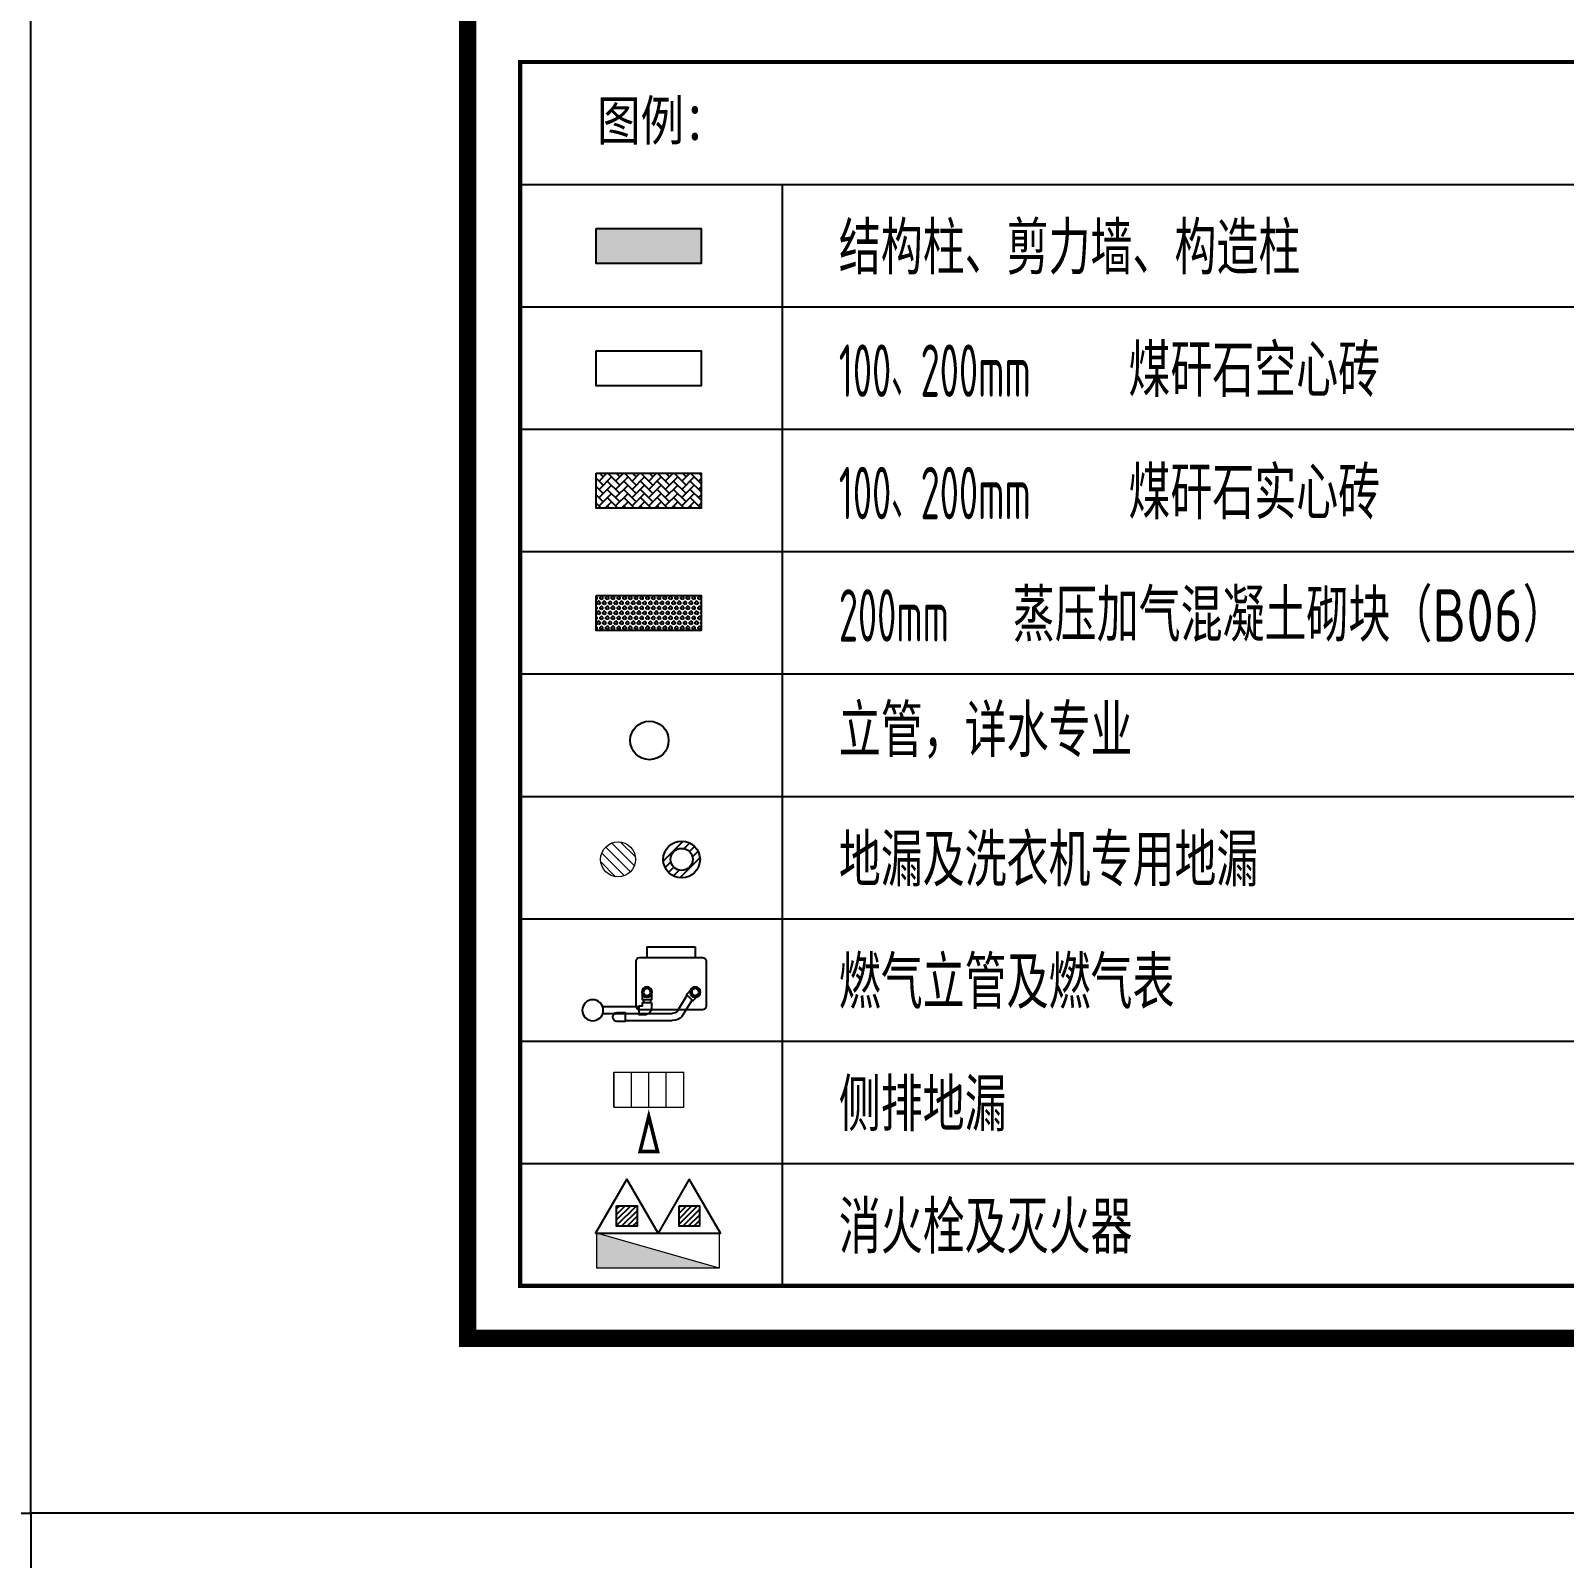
# Model space of a CAD drawing. Extents: x 27938 to 725830, y -209821 to 1628073.
# Drawn here: x 260214 to 268988, y 719407 to 728145 of the extents above; entities that cross this region are included whole.
import ezdxf

# ---------------------------------------------------------------- set-up
doc = ezdxf.new("R2010")
doc.units = 0
doc.header["$LTSCALE"] = 1000
doc.header["$MEASUREMENT"] = 0
for name, color, linetype in [('__0', 7, 'Continuous'), ('AH-FURNITURE', 1, 'Continuous'), ('C-Sheet-图框', 101, 'Continuous'), ('EQUIP_地漏', 7, 'Continuous'), ('EQUIP_消防', 7, 'Continuous'), ('PUB_TEXT', 4, 'Continuous'), ('text', 7, 'Continuous'), ('保温', 6, 'Continuous'), ('图框', 140, 'Continuous')]:
    doc.layers.add(name, color=color, linetype=linetype)
for name, color, linetype, lineweight in [('EQUIP_消火栓', 242, 'Continuous', 18), ('LVTRY', 1, 'Continuous', 13), ('平面-分水线', 214, 'Continuous', 15)]:
    doc.layers.add(name, color=color, linetype=linetype, lineweight=lineweight)
doc.layers.add('yichutu', color=7, linetype='Continuous', true_color=0xffffff, plot=False)
doc.styles.add('宋体', font='', dxfattribs={"height": 50})
doc.styles.add('房间名称', font='TSSDENG', dxfattribs={"width": 0.8, "bigfont": 'HZTXT'})
doc.styles.get('宋体').set_extended_font_data('SimSun')

# ---------------------------------------------------------------- blocks, each defined once
blk = doc.blocks.new('TK')
at = {"layer": '图框'}
blk.add_lwpolyline([(465375, 548713.7), (549475, 548713.7), (549475, 489313.7), (465375, 489313.7)], close=True, dxfattribs=at)
blk.add_lwpolyline([(465375, 548713.7), (549475, 548713.7), (549475, 489313.7), (465375, 489313.7)], close=True, dxfattribs=at)
at = {"layer": '图框', "const_width": 100}
blk.add_lwpolyline([(548475, 490313.7), (548475, 547713.7), (467875, 547713.7), (467875, 490313.7)], close=True, dxfattribs=at)
blk = doc.blocks.new('A$C60D053AF')
at = {"layer": 'AH-FURNITURE', "color": 8}
for p, q in [((192.5, -71), (327.6, -71)), ((355.9, -82.7), (384.2, -129)), ((232.5, -90), (128.3, -90)), ((232.5, -110), (128.3, -110)), ((192.5, -91), (327.6, -91)), ((245, -129.5), (245, -122.5)), ((265, -129.5), (265, -122.5)), ((341.7, -96.9), (370, -143.2)), ((255, -281), (255, -251)), ((393, -281), (393, -251)), ((255, -281), (393, -281))]:
    blk.add_line(p, q, dxfattribs=at)
for points in [[(170, -68, 1), (170, -94), (192.5, -94), (192.5, -68)], [(268, -122.5), (268, -107, 0.414214), (248, -87), (232.5, -87), (232.5, -113), (242, -113), (242, -122.5)], [(234, -251), (414, -251, 0.414214), (424, -241), (424, -111, 0.414214), (414, -101), (234, -101, 0.414214), (224, -111), (224, -241, 0.414214)], [(242, -152, 1), (268, -152), (268, -129.5), (242, -129.5)], [(383.8, -161.2, 1), (402.2, -142.8), (386.3, -126.9), (367.9, -145.3)]]:
    blk.add_lwpolyline(points, format="xyb", close=True, dxfattribs=at)
for centre, radius in [((100, -100), 30), ((255, -152), 15), ((255, -152), 10), ((393, -152), 15), ((393, -152), 10)]:
    blk.add_circle(centre, radius, dxfattribs=at)
for radius in [40, 20]:
    blk.add_arc((327.6, -111), radius, 45, 90, dxfattribs=at)
blk = doc.blocks.new('$lvtry$00000171')
for p, q in [((-74.2, 10.6), (-10.6, 74.2)), ((-69.8, -27.4), (27.4, 69.8)), ((-53, -53), (53, 53)), ((-27.4, -69.8), (69.8, 27.4)), ((10.6, -74.2), (74.2, -10.6))]:
    blk.add_line(p, q)
blk.add_circle((0, 0), 75)
blk.add_point((0, 0))
blk = doc.blocks.new('DFSFSF')
at = {"layer": '平面-分水线'}
for p, q in [((697141.9, 775567.7), (697141.9, 775667.6)), ((697342.3, 775667.6), (697142.7, 775667.6)), ((697193.1, 775567.7), (697193.1, 775667.6)), ((697242.5, 775567.7), (697242.5, 775667.6)), ((697291.9, 775567.7), (697291.9, 775667.6)), ((697342.3, 775667.6), (697342.3, 775567.7)), ((697342.3, 775567.7), (697342.3, 775667.6)), ((697342.3, 775567.7), (697142.7, 775567.7))]:
    blk.add_line(p, q, dxfattribs=at)
blk = doc.blocks.new('DFGDGDGD')
at = {"layer": '平面-分水线', "const_width": 10}
blk.add_lwpolyline([(697267.5, 775440.7), (697242.5, 775540.7), (697217.5, 775440.7)], close=True, dxfattribs=at)
blk.add_blockref('DFSFSF', (0, 0))
blk = doc.blocks.new('$TwtSys$00000434')
for p, q in [((-0.5, 0.5), (-0.5, -0.5)), ((-0.5, -0.5), (0.5, 0.5)), ((0.5, 0.5), (-0.5, 0.5)), ((0.5, -0.5), (0.5, 0.5)), ((-0.5, -0.5), (0.5, -0.5))]:
    blk.add_line(p, q)
blk.add_solid([(0.5, -0.5), (0.5, 0.5), (-0.5, -0.5)])
blk = doc.blocks.new('$TwtSys$00000546')
h = blk.add_hatch()
h.set_pattern_fill('ANSI31', color=1, scale=200, style=0)
h.set_pattern_definition([(45, (-38543.802, -6670.83), (-17.67767, 17.67767), [])])
h.paths.add_polyline_path([(-64.9, 173.7), (64.9, 173.7), (64.9, 43.9), (-64.9, 43.9)])
at = {"color": 1}
for points in [[(0, 343.6), (-198.4, 0), (198.4, 0)], [(-64.9, 173.7), (64.9, 173.7), (64.9, 43.9), (-64.9, 43.9)]]:
    blk.add_lwpolyline(points, close=True, dxfattribs=at)
blk = doc.blocks.new('$TwtSys$00000543')
for p, q in [((-93.6, -8.5), (8.5, 93.6)), ((12.5, 55), (41.7, 84.2)), ((-8.5, -93.6), (93.6, 8.5)), ((39.9, 39.9), (66.5, 66.5)), ((55, 12.5), (84.2, 41.7)), ((-84.2, -41.7), (-55, -12.5)), ((-66.5, -66.5), (-39.9, -39.9)), ((-41.7, -84.2), (-12.5, -55))]:
    blk.add_line(p, q)
for radius in [94, 56.4]:
    blk.add_circle((0, 0), radius)
blk = doc.blocks.new('A$C78D13F63')
at = {"layer": '保温', "linetype": 'ByBlock', "ltscale": 10}
h = blk.add_hatch(color=8, dxfattribs=at)
h.dxf.hatch_style = 1
h.paths.add_polyline_path([(1335.4, 6148), (1335.4, 6348), (735.7, 6348), (735.7, 6148)])
h = blk.add_hatch(dxfattribs=at)
h.set_pattern_fill('AR-HBONE', color=251, scale=55)
h.set_pattern_definition([(45, (-467875.02, -490313.654), (0, 47.4157523), [100.584, -33.528]), (135, (-467851.31, -490289.946), (3e-15, 47.4157523), [100.584, -33.528])])
h.paths.add_polyline_path([(1335.4, 4748), (1335.4, 4948), (735.7, 4948), (735.7, 4748)])
at = {"layer": '保温', "linetype": 'Continuous', "ltscale": 10}
h = blk.add_hatch(dxfattribs=at)
h.set_pattern_fill('HEX', color=251, scale=10, angle=90, style=0)
h.set_pattern_definition([(90, (-467875.018, -490313.654), (-16.49778, 1e-15), [9.525, -19.05]), (210, (-467875.018, -490313.654), (8.24889, -14.2874966), [9.525, -19.05]), (150, (-467875.018, -490304.129), (-8.24889, -14.2874966), [9.525, -19.05])])
h.paths.add_polyline_path([(1335.4, 4048), (1335.4, 4248), (735.7, 4248), (735.7, 4048)])
blk.add_circle((1039.9, 3419.7), 110)
at = {"layer": '__0', "color": 4}
for points in [[(735.7, 6348), (1335.4, 6348), (1335.4, 6148), (735.7, 6148)], [(735.7, 5648), (1335.4, 5648), (1335.4, 5448), (735.7, 5448)], [(735.7, 4948), (1335.4, 4948), (1335.4, 4748), (735.7, 4748)], [(735.7, 4248), (1335.4, 4248), (1335.4, 4048), (735.7, 4048)]]:
    blk.add_lwpolyline(points, close=True, dxfattribs=at)
at = {"layer": 'C-Sheet-图框', "color": 0}
for p, q in [((300, 6600), (13786.8, 6600)), ((1800, 6600), (1800, 300)), ((300, 5900), (13786.8, 5900)), ((300, 5200), (13786.8, 5200)), ((300, 4500), (13786.8, 4500)), ((300, 3800), (13786.8, 3800)), ((300, 3100), (13786.8, 3100)), ((300, 2400), (13786.8, 2400)), ((300, 1700), (13786.8, 1700)), ((300, 1000), (13786.8, 1000))]:
    blk.add_line(p, q, dxfattribs=at)
at = {"layer": 'C-Sheet-图框', "color": 0, "const_width": 24}
blk.add_lwpolyline([(300, 300), (300, 7300), (13786.8, 7300), (13786.8, 300), (300, 300)], dxfattribs=at)
at = {"xscale": -2, "yscale": 2, "zscale": 2, "rotation": 180}
blk.add_blockref('A$C60D053AF', (515.7, 1676.4), dxfattribs=at)
at = {"xscale": -2, "yscale": 2, "zscale": 2}
blk.add_blockref('DFGDGDGD', (1395521.3, -1549812.6), dxfattribs=at)
at = {"layer": 'EQUIP_地漏', "xscale": 1.12, "yscale": 1.12, "zscale": 1.12}
blk.add_blockref('$TwtSys$00000543', (1224.1, 2739.2), dxfattribs=at)
at = {"layer": 'EQUIP_消火栓', "xscale": -700, "yscale": 200, "zscale": 700}
blk.add_blockref('$TwtSys$00000434', (1089.3, 501.5), dxfattribs=at)
at = {"layer": 'EQUIP_消防', "xscale": 0.9, "yscale": 0.9, "zscale": 0.9}
for p in [(910.8, 601.5), (1267.9, 601.5)]:
    blk.add_blockref('$TwtSys$00000546', p, dxfattribs=at)
at = {"layer": 'LVTRY', "xscale": 1.333333333421565, "yscale": 1.333333333421565, "zscale": 2, "rotation": 270}
blk.add_blockref('$lvtry$00000171', (860.7, 2739.2), dxfattribs=at)
at = {"layer": 'PUB_TEXT', "color": 2, "style": '宋体', "width": 0.8}
blk.add_text('图例：', height=227.85, dxfattribs=at).set_placement((740.5, 6851.4))
at = {"layer": 'PUB_TEXT', "style": '房间名称'}
for s, width, p in [('结构柱、剪力墙、构造柱', 0.8, (2123.4, 6084.7)), ('煤矸石空心砖', 0.8, (3780.2, 5384.7)), ('100、200mm', 0.56, (2123.4, 5384.7)), ('煤矸石实心砖', 0.8, (3780.2, 4684.7)), ('100、200mm', 0.56, (2123.4, 4684.7)), ('蒸压加气混凝土砌块（B06）', 0.8, (3118.6, 3984.7)), ('200mm', 0.56, (2123.4, 3984.7)), ('立管，详水专业', 0.8, (2123.4, 3324.8)), ('地漏及洗衣机专用地漏', 0.8, (2123.4, 2584.7)), ('燃气立管及燃气表', 0.8, (2123.4, 1884.7)), ('侧排地漏', 0.8, (2123.4, 1184.7)), ('消火栓及灭火器', 0.8, (2123.4, 484.7))]:
    blk.add_text(s, height=300, dxfattribs=dict(at, width=width)).set_placement(p)
blk = doc.blocks.new('yct-841-594-84100-59400-100-1000.0')
at = {"layer": 'yichutu', "color": 7, "true_color": 0xffffff}
blk.add_lwpolyline([(0, 0), (0, 59400), (84100, 59400), (84100, 0)], close=True, dxfattribs=at)

msp = doc.modelspace()

# ---------------------------------------------------------------- linework, layer by layer
at = {"layer": 'text', "color": 2}
msp.add_lwpolyline([(260214.1, 701857), (229214.1, 701857), (229214.1, 719665.3), (260214.1, 719665.3)], close=True, dxfattribs=at)

# ---------------------------------------------------------------- block references
msp.add_blockref('TK', (-205160.9, 230351.7))

# ---------------------------------------------------------------- next in the draw order: block references
msp.add_blockref('A$C78D13F63', (262714.1, 720665.3))

# ---------------------------------------------------------------- next in the draw order: block references
at = {"layer": 'yichutu'}
msp.add_blockref('yct-841-594-84100-59400-100-1000.0', (260214.1, 719665.3), dxfattribs=at)

doc.saveas('drawing.dxf')
